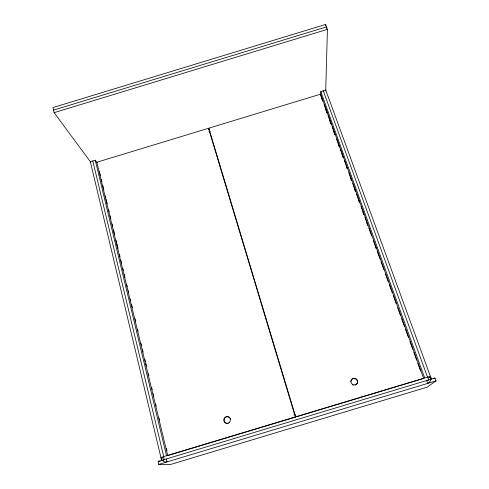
<?xml version="1.0" encoding="UTF-8"?>
<svg xmlns="http://www.w3.org/2000/svg" width="489" height="489" viewBox="0 0 489 489"><rect width="100%" height="100%" fill="white"/><g stroke="black" fill="none" stroke-linecap="round" stroke-linejoin="round"><path stroke-width="0.73" d="M320.643 95.428L320.662 94.151L208.772 128.191L295.717 417.038M320.735 95.386L320.79 91.584L325.735 90.074L431.396 379.097M325.546 25.868L325.582 24.45L52.977 107.562L54.126 112.653L90.868 162.409M326.463 28.417L326.505 26.895L53.552 110.104M325.711 90.948L327.428 29.34L325.582 24.45M430.143 377.429L430.601 377.074C431.579 379.513 430.179 382.569 427.606 383.266L426.616 380.534M430.357 378.186L430.815 377.832M430.381 378.407L430.84 378.058M433.798 378.883L434.972 378.015L436.023 380.876L427.105 387.184L170.27 464.55L158.742 464.409L158.045 461.457L434.972 378.015M54.126 112.653L327.428 29.34M97.048 162.684L95.263 160.203L90.343 161.7L161.608 460.381M208.497 128.277L96.846 162.244L167.745 455.595L295.393 417.135L208.497 128.277L208.864 129.438M209.017 131.657L210.239 131.284M293.865 414.868L295.325 414.427M160.905 457.435L430.351 376.243M296.444 416.817L423.67 378.48L320.662 94.151M166.382 458.945L167.061 461.763C164.542 462.594 161.694 460.821 161.174 458.254L163.864 457.441L163.864 459.25L164.365 459.55M430.601 377.074L427.899 377.887C429.935 380.79 428.089 380.026 427.514 380.699M158.742 464.409L436.023 380.876M158.803 461.188L160.294 461.237M161.174 458.254L161.78 458.285M161.242 458.468L161.853 458.499M163.069 459.953L163.711 460.332M323.26 90.826L427.52 377.098M320.79 91.584L424.69 377.948M322.006 98.766L322.783 100.923M324.085 104.512L327.208 113.13M327.985 115.288L331.108 123.906M332.147 126.779L335.008 134.683M336.573 138.992L339.433 146.896M340.472 149.768L343.333 157.666M344.372 160.539L347.233 168.442M348.798 172.751L351.658 180.655M352.697 183.528L355.558 191.431M356.597 194.304L359.464 202.201M361.023 206.517L363.883 214.414M364.922 217.287L367.783 225.191M368.822 228.063L371.689 235.967M373.248 240.276L376.108 248.174M377.147 251.053L380.008 258.95M381.053 261.823L383.914 269.726M385.473 274.036L388.333 281.939M389.372 284.812L392.233 292.709M393.278 295.588L396.139 303.486M397.698 307.795L400.558 315.698M401.597 318.571L404.464 326.475M405.503 329.348L408.364 337.245M409.923 341.56L412.783 349.458M413.828 352.331L416.689 360.234M417.728 363.107L420.589 371.01M320.9 96.15L322.716 101.168M325.313 108.344L327.135 113.369M329.213 119.108L331.029 124.127M333.626 131.303L334.928 134.891M338.046 143.497L339.342 147.085M341.939 154.261L343.241 157.849M346.359 166.462L347.135 168.613M350.252 177.22L351.548 180.808M354.666 189.42L355.448 191.572M358.565 200.178L359.342 202.33M362.979 212.379L363.761 214.53M366.878 223.137L367.655 225.288M375.191 246.095L375.968 248.247M208.772 128.191L209.139 129.353M99.371 171.266L100.447 175.71M101.345 179.414L101.883 181.639M102.776 185.343L103.851 189.793M105.288 195.716L105.826 197.941M106.186 199.426L107.256 203.87M108.692 209.799L109.23 212.024M110.129 215.728L110.844 218.693M112.097 223.876L112.635 226.101M113.534 229.806L114.609 234.255M116.04 240.178L116.578 242.403M116.938 243.889L118.014 248.333M119.444 254.262L119.982 256.487M120.881 260.191L121.596 263.155M122.849 268.339L123.387 270.564M124.285 274.268L125.001 277.232M126.798 284.641L127.329 286.866M128.228 290.57L128.766 292.795M130.202 298.724L130.74 300.949M131.633 304.653L132.354 307.618M135.037 318.73L135.759 321.695M137.55 329.103L138.087 331.328M140.954 343.186L141.492 345.411M142.391 349.115L143.106 352.08M144.897 359.488L145.435 361.713M145.795 363.193L146.511 366.157M148.301 373.565L148.839 375.79M151.706 387.649L152.244 389.874M153.143 393.578L153.858 396.542M155.649 403.951L156.187 406.176M159.053 418.034L159.591 420.253M166.407 448.413L166.945 450.638M95.263 160.203L166.535 455.736M92.806 160.948L163.723 456.585M350.864 381.133A3.399 3.289 44.7 0 1 356.353 379.482A3.399 3.289 44.7 0 1 355.197 385.118M353.468 385.167A3.399 3.289 44.7 0 1 352.642 384.855M228.302 423.37A3.392 3.282 -78.6 0 1 224.237 419.317A3.392 3.282 -78.6 0 1 229.714 417.661M230.246 418.352A3.392 3.282 -78.6 0 1 230.582 419.159M350.937 381.677A3.411 3.301 44.6 0 0 356.145 384.44A3.411 3.301 44.6 0 0 355.784 378.627A3.411 3.301 44.6 0 0 350.937 381.677M229.433 422.282A3.411 3.295 -78.5 0 0 227.898 416.628A3.411 3.295 -78.5 0 0 223.901 420.895A3.411 3.295 -78.5 0 0 229.433 422.282"/></g></svg>
